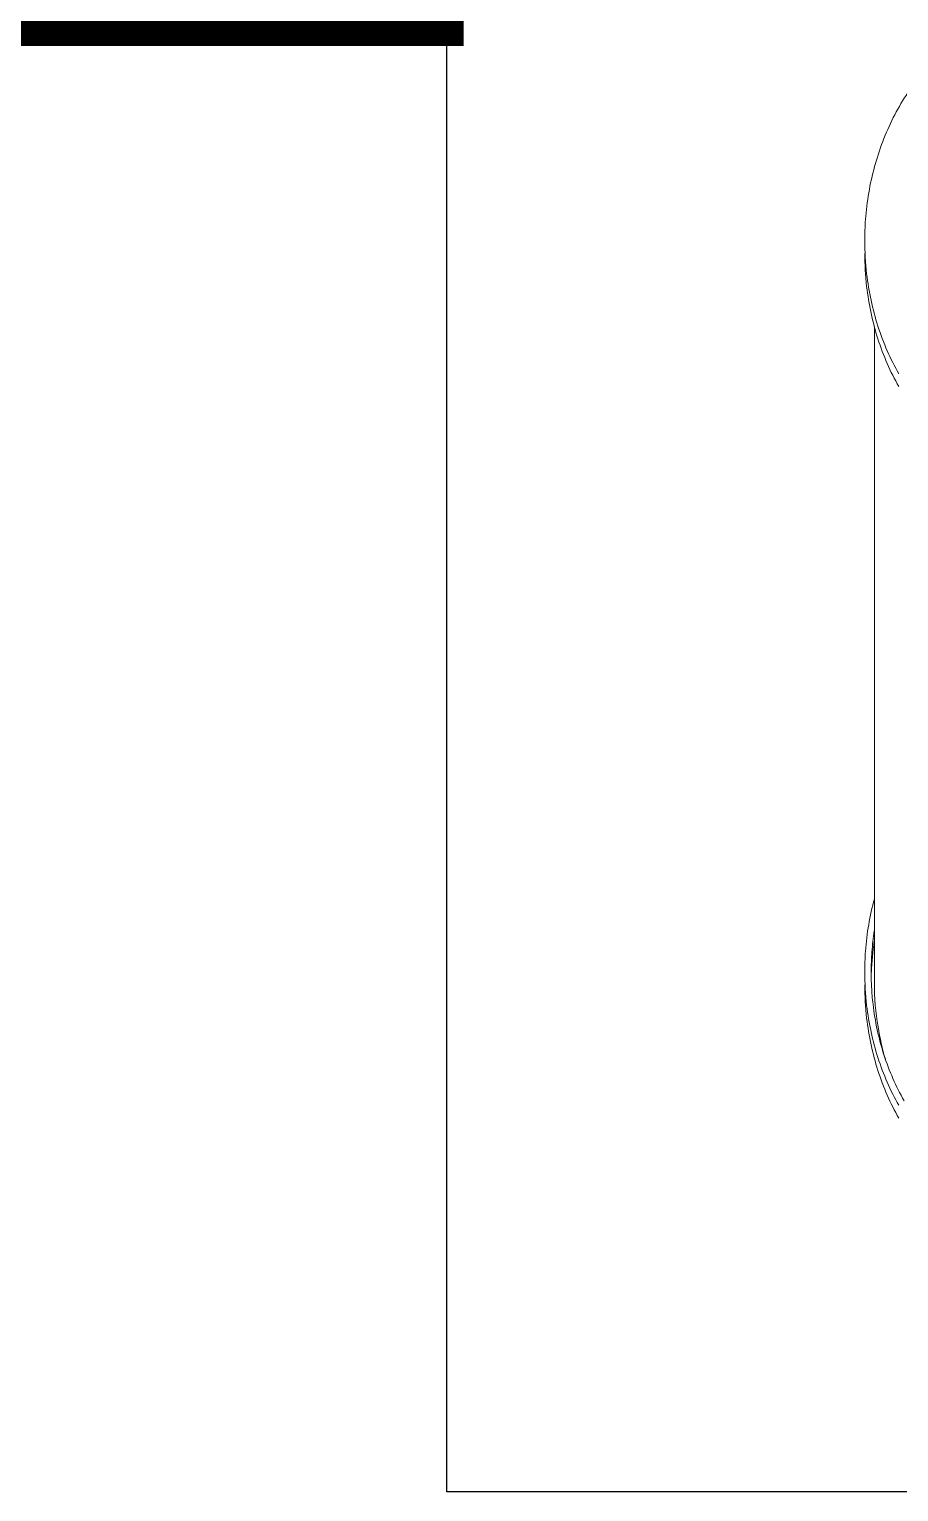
# Model space of a CAD drawing. Extents: x 27938 to 1507990, y 110129 to 923079.
# Drawn here: x 869466.7 to 869674.7, y 363223.7 to 363573.7 of the extents above; entities that cross this region are included whole.
import ezdxf

# ---------------------------------------------------------------- set-up
doc = ezdxf.new("R2010")
doc.units = 0
doc.header["$LTSCALE"] = 1000
doc.header["$MEASUREMENT"] = 0
doc.layers.add('平面-空调预留孔', color=173, linetype='Continuous', lineweight=15)
doc.layers.add('看线', color=251, linetype='Continuous')

# ---------------------------------------------------------------- blocks, each defined once
blk = doc.blocks.new('gdgdgdrgdfsfs')
at = {"layer": '平面-空调预留孔'}
blk.add_line((701344.83, 763896.45), (701344.83, 763739.33), dxfattribs=at)
for points, knots in [([(701342.52, 763916.98), (701342.52, 763918.66), (701342.74, 763924.66), (701344.48, 763934.88), (701349.02, 763946.71), (701355.65, 763956.89), (701361.21, 763962.2), (701364.19, 763964.42)], [0, 0, 0, 0, 5.021553, 17.990508, 31.024726, 44.15528, 57.391988, 57.391988, 57.391988, 57.391988]), ([(701350.66, 763885.12), (701348.66, 763888.64), (701345.3, 763896.3), (701342.92, 763907.34), (701342.52, 763914.33), (701342.52, 763916.98)], [0, 0, 0, 0, 13.053869, 26.0339, 33.984373, 33.984373, 33.984373, 33.984373]), ([(701342.52, 763913.91), (701342.52, 763911.26), (701342.92, 763904.27), (701345.3, 763893.23), (701348.66, 763885.58), (701350.66, 763882.06)], [0, 0, 0, 0, 7.950473, 20.930505, 33.984373, 33.984373, 33.984373, 33.984373]), ([(701342.52, 763741.89), (701342.52, 763743.57), (701342.73, 763749.52), (701343.73, 763755.4), (701344.82, 763759.44)], [0, 0, 0, 0, 5.021553, 17.829194, 17.829194, 17.829194, 17.829194]), ([(701344.8, 763751.78), (701344.55, 763750.12), (701344.18, 763746.83), (701344.06, 763743.51), (701344.06, 763741.89)], [0, 0, 0, 0, 5.087958, 9.936354, 9.936354, 9.936354, 9.936354]), ([(701350.66, 763710.04), (701348.66, 763713.56), (701345.3, 763721.22), (701342.92, 763732.25), (701342.52, 763739.24), (701342.52, 763741.89)], [0, 0, 0, 0, 13.053869, 26.0339, 33.984373, 33.984373, 33.984373, 33.984373]), ([(701344.83, 763739.33), (701344.83, 763735.79), (701345.34, 763729.55), (701346.73, 763723.56), (701347.48, 763721.05)], [0, 0, 0, 0, 10.602023, 18.658548, 18.658548, 18.658548, 18.658548]), ([(701342.52, 763738.83), (701342.52, 763736.17), (701342.92, 763729.18), (701345.3, 763718.15), (701348.66, 763710.49), (701350.66, 763706.97)], [0, 0, 0, 0, 7.950473, 20.930505, 33.984373, 33.984373, 33.984373, 33.984373]), ([(701344.15, 763738.38), (701344.22, 763736.99), (701344.69, 763731.45), (701346.75, 763721.93), (701349.99, 763714.53), (701351.92, 763711.14)], [0, 0, 0, 0, 4.169079, 16.701522, 29.305258, 29.305258, 29.305258, 29.305258])]:
    blk.add_open_spline(points, degree=3, knots=knots, dxfattribs=at)
for points in [[(701344.11, 763741.89), (701344.2, 763744.36), (701344.44, 763746.82), (701344.81, 763749.24)], [(701344.06, 763741.89), (701344.06, 763740.72), (701344.09, 763739.55), (701344.15, 763738.38)]]:
    blk.add_open_spline(points, degree=3, dxfattribs=at)

msp = doc.modelspace()

# ---------------------------------------------------------------- linework, layer by layer
at = {"color": 8, "const_width": 8}
msp.add_lwpolyline([(869566.58, 363723.72), (869566.58, 363573.72), (869266.58, 363573.72), (869266.58, 363723.72)], dxfattribs=at)
at = {"layer": '看线', "color": 8, "ltscale": 0.5}
msp.add_lwpolyline([(871566.58, 363573.72), (871566.58, 363223.72), (869566.58, 363223.72), (869566.58, 363573.72)], dxfattribs=at)

# ---------------------------------------------------------------- block references
at = {"layer": '平面-空调预留孔', "color": 8}
msp.add_blockref('gdgdgdrgdfsfs', (168324.06, -400393.83), dxfattribs=at)

doc.saveas('drawing.dxf')
